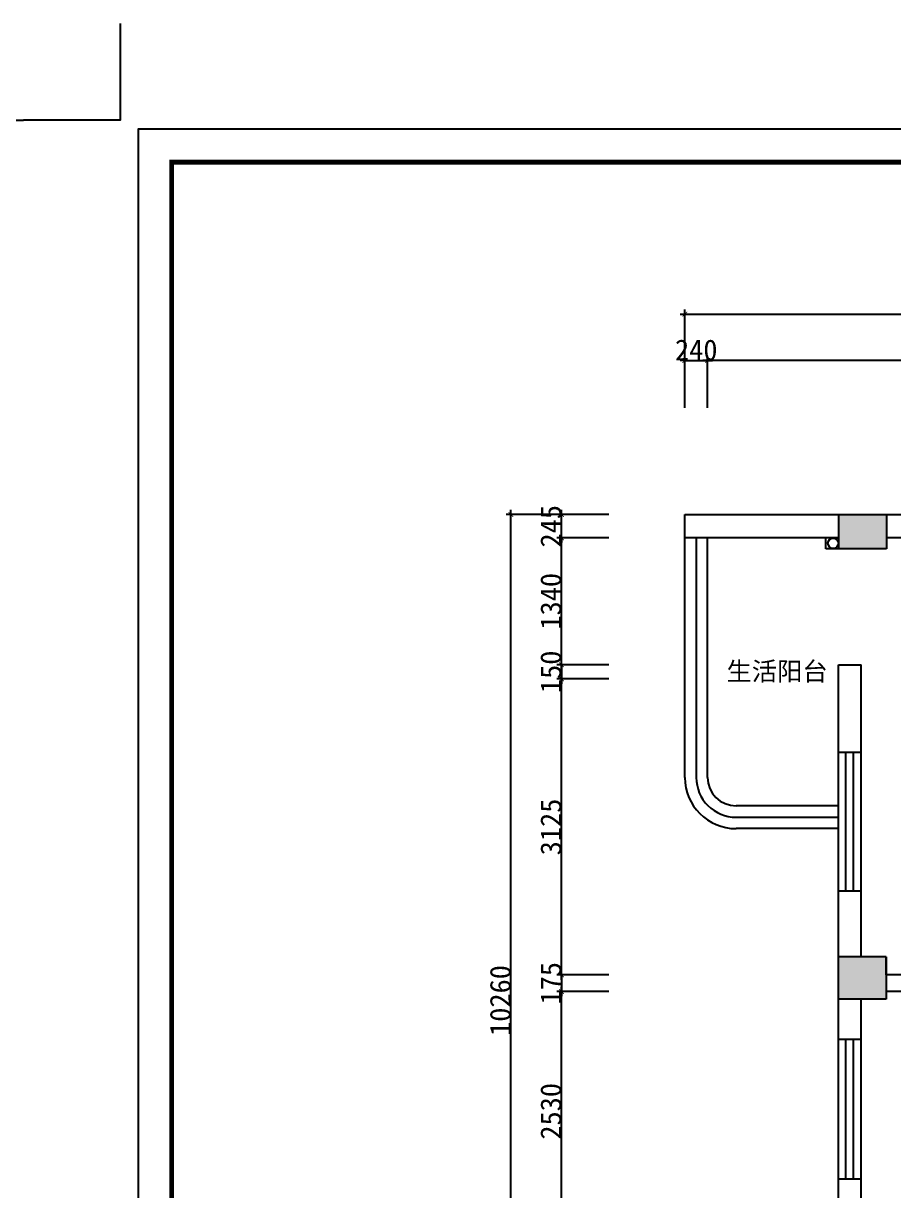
# Model space of a CAD drawing. Header units: millimetres. Extents: x 39175 to 431497, y 45587 to 68580.
# Drawn here: x 367835 to 377025, y 56255 to 68580 of the extents above; entities that cross this region are included whole.
import ezdxf
from ezdxf.enums import TextEntityAlignment as Align

# ---------------------------------------------------------------- set-up
doc = ezdxf.new("R2010")
doc.units = ezdxf.units.MM
doc.layers.add('0-01图框模板说明', color=2, linetype='Continuous')
doc.layers.add('0-02图框细线', color=136, linetype='Continuous')
doc.layers.add('Z not print', color=8, linetype='Continuous', plot=False)
doc.styles.add('ar', font='arial.ttf')
doc.styles.get("Standard").update_dxf_attribs({"font": ''})
doc.styles.get('Standard').set_extended_font_data('NSimSun')
doc.linetypes.add('FENCELINE1', pattern='A,6.35,-2.54,[133,ltypeshp.shx,S=2.54,R=0,X=-2.54,Y=0],-2.54,25.4', length=36.83)
doc.dimstyles.new('ISO-25', dxfattribs={"dimtxt": 220, "dimasz": 50, "dimexe": 50, "dimexo": 0.625, "dimtad": 2, "dimdec": 0, "dimtxsty": 'Standard', "dimblk": 'ARCHTICK', "dimcen": 2.5, "dimdle": 50, "dimclrd": 251, "dimclre": 251, "dimclrt": 51, "dimadec": 0, "dimazin": 0, "dimtfac": 1, "dimtdec": 0, "dimtix": 1, "dimtmove": 2, "dimatfit": 3, "dimfxl": 500, "dimfxlon": 1, "dimarcsym": 0})

# ---------------------------------------------------------------- blocks, each defined once
blk = doc.blocks.new('hgggg')
at = {"layer": '0-01图框模板说明', "color": 2, "const_width": 0.724}
blk.add_lwpolyline([(3637.38, 670.41), (3637.38, 383.41), (3227.38, 383.41), (3227.38, 670.41)], close=True, dxfattribs=at)
at = {"layer": '0-02图框细线'}
blk.add_lwpolyline([(3642.38, 675.41), (3642.38, 378.41), (3222.38, 378.41), (3222.38, 675.41)], close=True, dxfattribs=at)
at = {"layer": 'Z not print', "color": 5}
for points in [[(3219.62, 691.34), (3219.62, 676.74), (3205.02, 676.74)], [(3645.14, 691.34), (3645.14, 676.74), (3659.75, 676.74)]]:
    blk.add_lwpolyline(points, dxfattribs=at)
blk = doc.blocks.new('_ArchTick')
at = {"color": 0, "linetype": 'ByBlock', "const_width": 0.15}
blk.add_lwpolyline([(-0.5, -0.5), (0.5, 0.5)], dxfattribs=at)
blk = doc.blocks.new('*D159')
at = {"color": 251, "lineweight": -2, "transparency": 16777216}
for p, q in [((374821, 65020), (374771, 65020)), ((374821, 64520), (374821, 65070)), ((374821, 65020), (375061, 65020)), ((375061, 64520), (375061, 65070)), ((375061, 65020), (375111, 65020))]:
    blk.add_line(p, q, dxfattribs=at)
at = {"layer": 'Defpoints', "color": 0, "transparency": 16777216}
for p in [(375061, 65020), (374821, 63148), (375061, 63148)]:
    blk.add_point(p, dxfattribs=at)
at = {"color": 251, "lineweight": -2, "transparency": 16777216, "xscale": 50, "yscale": 50, "zscale": 50}
blk.add_blockref('_ArchTick', (374821, 65020), dxfattribs=at)
at = {"color": 251, "lineweight": -2, "transparency": 16777216, "xscale": 50, "yscale": 50, "zscale": 50, "rotation": 180}
blk.add_blockref('_ArchTick', (375061, 65020), dxfattribs=at)
at = {"color": 51, "transparency": 16777216, "insert": (374941, 65130), "char_height": 220, "attachment_point": 5}
blk.add_mtext('240', dxfattribs=at)
blk = doc.blocks.new('*D160')
at = {"color": 251, "lineweight": -2, "transparency": 16777216}
for p, q in [((381066, 65020), (375011, 65020)), ((375061, 64520), (375061, 65070)), ((381016, 64520), (381016, 65070))]:
    blk.add_line(p, q, dxfattribs=at)
at = {"layer": 'Defpoints', "color": 0, "transparency": 16777216}
for p in [(375061, 65020), (375061, 63148), (381016, 63033)]:
    blk.add_point(p, dxfattribs=at)
at = {"color": 251, "lineweight": -2, "transparency": 16777216, "xscale": 50, "yscale": 50, "zscale": 50, "rotation": 180}
blk.add_blockref('_ArchTick', (375061, 65020), dxfattribs=at)
at = {"color": 251, "lineweight": -2, "transparency": 16777216, "xscale": 50, "yscale": 50, "zscale": 50}
blk.add_blockref('_ArchTick', (381016, 65020), dxfattribs=at)
at = {"color": 51, "transparency": 16777216, "insert": (378039, 65130), "char_height": 220, "attachment_point": 5}
blk.add_mtext('5955', dxfattribs=at)
blk = doc.blocks.new('*D170')
at = {"color": 251, "lineweight": -2, "transparency": 16777216}
for p, q in [((374018, 58358), (373468, 58358)), ((373518, 55778), (373518, 58408)), ((374018, 55828), (373468, 55828))]:
    blk.add_line(p, q, dxfattribs=at)
at = {"layer": 'Defpoints', "color": 0, "transparency": 16777216}
for p in [(373518, 58358), (376946, 58358), (376681, 55828)]:
    blk.add_point(p, dxfattribs=at)
at = {"color": 251, "lineweight": -2, "transparency": 16777216, "xscale": 50, "yscale": 50, "zscale": 50}
for p, rotation in [((373518, 58358), 90), ((373518, 55828), 270)]:
    blk.add_blockref('_ArchTick', p, dxfattribs=dict(at, rotation=rotation))
at = {"color": 51, "transparency": 16777216, "insert": (373407, 57093), "char_height": 220, "attachment_point": 5, "rotation": 90}
blk.add_mtext('2530', dxfattribs=at)
blk = doc.blocks.new('*D171')
at = {"color": 251, "lineweight": -2, "transparency": 16777216}
for p, q in [((373518, 58533), (373518, 58583)), ((374018, 58533), (373468, 58533)), ((373518, 58533), (373518, 58358)), ((374018, 58358), (373468, 58358)), ((373518, 58358), (373518, 58308))]:
    blk.add_line(p, q, dxfattribs=at)
at = {"layer": 'Defpoints', "color": 0, "transparency": 16777216}
for p in [(376946, 58533), (373518, 58358), (376946, 58358)]:
    blk.add_point(p, dxfattribs=at)
at = {"color": 251, "lineweight": -2, "transparency": 16777216, "xscale": 50, "yscale": 50, "zscale": 50}
for p, rotation in [((373518, 58533), 270), ((373518, 58358), 90)]:
    blk.add_blockref('_ArchTick', p, dxfattribs=dict(at, rotation=rotation))
at = {"color": 51, "transparency": 16777216, "insert": (373407, 58445), "char_height": 220, "attachment_point": 5, "rotation": 90}
blk.add_mtext('175', dxfattribs=at)
blk = doc.blocks.new('*D172')
at = {"color": 251, "lineweight": -2, "transparency": 16777216}
for p, q in [((374018, 61658), (373468, 61658)), ((373518, 58483), (373518, 61708)), ((374018, 58533), (373468, 58533))]:
    blk.add_line(p, q, dxfattribs=at)
at = {"layer": 'Defpoints', "color": 0, "transparency": 16777216}
for p in [(373518, 61658), (374370, 61658), (376946, 58533)]:
    blk.add_point(p, dxfattribs=at)
at = {"color": 251, "lineweight": -2, "transparency": 16777216, "xscale": 50, "yscale": 50, "zscale": 50}
for p, rotation in [((373518, 61658), 90), ((373518, 58533), 270)]:
    blk.add_blockref('_ArchTick', p, dxfattribs=dict(at, rotation=rotation))
at = {"color": 51, "transparency": 16777216, "insert": (373407, 60095), "char_height": 220, "attachment_point": 5, "rotation": 90}
blk.add_mtext('3125', dxfattribs=at)
blk = doc.blocks.new('*D146')
at = {"color": 251, "lineweight": -2, "transparency": 16777216}
for p, q in [((374018, 61808), (373468, 61808)), ((373518, 61808), (373518, 61858)), ((373518, 61808), (373518, 61658)), ((374018, 61658), (373468, 61658)), ((373518, 61658), (373518, 61608))]:
    blk.add_line(p, q, dxfattribs=at)
at = {"layer": 'Defpoints', "color": 0, "transparency": 16777216}
for p in [(374330, 61808), (373518, 61658), (374370, 61658)]:
    blk.add_point(p, dxfattribs=at)
at = {"color": 251, "lineweight": -2, "transparency": 16777216, "xscale": 50, "yscale": 50, "zscale": 50}
for p, rotation in [((373518, 61808), 270), ((373518, 61658), 90)]:
    blk.add_blockref('_ArchTick', p, dxfattribs=dict(at, rotation=rotation))
at = {"color": 51, "transparency": 16777216, "insert": (373407, 61733), "char_height": 220, "attachment_point": 5, "rotation": 90}
blk.add_mtext('150', dxfattribs=at)
blk = doc.blocks.new('*D173')
at = {"color": 251, "lineweight": -2, "transparency": 16777216}
for p, q in [((374018, 63148), (373468, 63148)), ((373518, 61758), (373518, 63198)), ((374018, 61808), (373468, 61808))]:
    blk.add_line(p, q, dxfattribs=at)
at = {"layer": 'Defpoints', "color": 0, "transparency": 16777216}
for p in [(373518, 63148), (376951, 63148), (374330, 61808)]:
    blk.add_point(p, dxfattribs=at)
at = {"color": 251, "lineweight": -2, "transparency": 16777216, "xscale": 50, "yscale": 50, "zscale": 50}
for p, rotation in [((373518, 63148), 90), ((373518, 61808), 270)]:
    blk.add_blockref('_ArchTick', p, dxfattribs=dict(at, rotation=rotation))
at = {"color": 51, "transparency": 16777216, "insert": (373407, 62478), "char_height": 220, "attachment_point": 5, "rotation": 90}
blk.add_mtext('1340', dxfattribs=at)
blk = doc.blocks.new('*D174')
at = {"color": 251, "lineweight": -2, "transparency": 16777216}
for p, q in [((374018, 63393), (373468, 63393)), ((373518, 63393), (373518, 63443)), ((373518, 63148), (373518, 63393)), ((374018, 63148), (373468, 63148)), ((373518, 63148), (373518, 63098))]:
    blk.add_line(p, q, dxfattribs=at)
at = {"layer": 'Defpoints', "color": 0, "transparency": 16777216}
for p in [(373518, 63393), (374821, 63393), (376951, 63148)]:
    blk.add_point(p, dxfattribs=at)
at = {"color": 251, "lineweight": -2, "transparency": 16777216, "xscale": 50, "yscale": 50, "zscale": 50}
for p, rotation in [((373518, 63393), 270), ((373518, 63148), 90)]:
    blk.add_blockref('_ArchTick', p, dxfattribs=dict(at, rotation=rotation))
at = {"color": 51, "transparency": 16777216, "insert": (373407, 63270), "char_height": 220, "attachment_point": 5, "rotation": 90}
blk.add_mtext('245', dxfattribs=at)
blk = doc.blocks.new('*D148')
at = {"color": 251, "lineweight": -2, "transparency": 16777216}
for p, q in [((374771, 65510), (393781, 65510)), ((374821, 65010), (374821, 65560)), ((393731, 65010), (393731, 65560))]:
    blk.add_line(p, q, dxfattribs=at)
at = {"layer": 'Defpoints', "color": 0, "transparency": 16777216}
for p in [(393731, 65510), (374821, 63393), (393731, 63393)]:
    blk.add_point(p, dxfattribs=at)
at = {"color": 251, "lineweight": -2, "transparency": 16777216, "xscale": 50, "yscale": 50, "zscale": 50, "rotation": 180}
blk.add_blockref('_ArchTick', (374821, 65510), dxfattribs=at)
at = {"color": 251, "lineweight": -2, "transparency": 16777216, "xscale": 50, "yscale": 50, "zscale": 50}
blk.add_blockref('_ArchTick', (393731, 65510), dxfattribs=at)
at = {"color": 51, "transparency": 16777216, "insert": (384276, 65620), "char_height": 220, "attachment_point": 5}
blk.add_mtext('18910', dxfattribs=at)
blk = doc.blocks.new('*D176')
at = {"color": 251, "lineweight": -2, "transparency": 16777216}
for p, q in [((373483, 63393), (372933, 63393)), ((372983, 53083), (372983, 63443)), ((373483, 53133), (372933, 53133))]:
    blk.add_line(p, q, dxfattribs=at)
at = {"layer": 'Defpoints', "color": 0, "transparency": 16777216}
for p in [(372983, 63393), (374831, 63393), (374831, 53133)]:
    blk.add_point(p, dxfattribs=at)
at = {"color": 251, "lineweight": -2, "transparency": 16777216, "xscale": 50, "yscale": 50, "zscale": 50}
for p, rotation in [((372983, 63393), 90), ((372983, 53133), 270)]:
    blk.add_blockref('_ArchTick', p, dxfattribs=dict(at, rotation=rotation))
at = {"color": 51, "transparency": 16777216, "insert": (372873, 58263), "char_height": 220, "attachment_point": 5, "rotation": 90}
blk.add_mtext('10260', dxfattribs=at)
blk = doc.blocks.new('*D177')
at = {"color": 251, "lineweight": -2, "transparency": 16777216}
for p, q in [((374018, 61658), (373468, 61658)), ((373518, 58483), (373518, 61708)), ((374018, 58533), (373468, 58533))]:
    blk.add_line(p, q, dxfattribs=at)
at = {"layer": 'Defpoints', "color": 0, "transparency": 16777216}
for p in [(373518, 61658), (376681, 61658), (376946, 58533)]:
    blk.add_point(p, dxfattribs=at)
at = {"color": 251, "lineweight": -2, "transparency": 16777216, "xscale": 50, "yscale": 50, "zscale": 50}
for p, rotation in [((373518, 61658), 90), ((373518, 58533), 270)]:
    blk.add_blockref('_ArchTick', p, dxfattribs=dict(at, rotation=rotation))
at = {"color": 51, "transparency": 16777216, "insert": (373407, 60095), "char_height": 220, "attachment_point": 5, "rotation": 90}
blk.add_mtext('3125', dxfattribs=at)
blk = doc.blocks.new('*D178')
at = {"color": 251, "lineweight": -2, "transparency": 16777216}
for p, q in [((374018, 61808), (373468, 61808)), ((373518, 61808), (373518, 61858)), ((373518, 61808), (373518, 61658)), ((374018, 61658), (373468, 61658)), ((373518, 61658), (373518, 61608))]:
    blk.add_line(p, q, dxfattribs=at)
at = {"layer": 'Defpoints', "color": 0, "transparency": 16777216}
for p in [(376441, 61808), (373518, 61658), (376681, 61658)]:
    blk.add_point(p, dxfattribs=at)
at = {"color": 251, "lineweight": -2, "transparency": 16777216, "xscale": 50, "yscale": 50, "zscale": 50}
for p, rotation in [((373518, 61808), 270), ((373518, 61658), 90)]:
    blk.add_blockref('_ArchTick', p, dxfattribs=dict(at, rotation=rotation))
at = {"color": 51, "transparency": 16777216, "insert": (373407, 61733), "char_height": 220, "attachment_point": 5, "rotation": 90}
blk.add_mtext('150', dxfattribs=at)
blk = doc.blocks.new('*D179')
at = {"color": 251, "lineweight": -2, "transparency": 16777216}
for p, q in [((374018, 63148), (373468, 63148)), ((373518, 61758), (373518, 63198)), ((374018, 61808), (373468, 61808))]:
    blk.add_line(p, q, dxfattribs=at)
at = {"layer": 'Defpoints', "color": 0, "transparency": 16777216}
for p in [(373518, 63148), (376951, 63148), (376441, 61808)]:
    blk.add_point(p, dxfattribs=at)
at = {"color": 251, "lineweight": -2, "transparency": 16777216, "xscale": 50, "yscale": 50, "zscale": 50}
for p, rotation in [((373518, 63148), 90), ((373518, 61808), 270)]:
    blk.add_blockref('_ArchTick', p, dxfattribs=dict(at, rotation=rotation))
at = {"color": 51, "transparency": 16777216, "insert": (373407, 62478), "char_height": 220, "attachment_point": 5, "rotation": 90}
blk.add_mtext('1340', dxfattribs=at)

msp = doc.modelspace()

# ---------------------------------------------------------------- hatches: boundary and pattern name
h = msp.add_hatch(color=8)
h.dxf.hatch_style = 1
h.paths.add_polyline_path([(381191.3, 63392.9), (380681.3, 63392.9), (380681.3, 63032.9), (381011.3, 63032.9), (381191.3, 63032.9)])
h.paths.add_polyline_path([(386196.3, 63392.9), (385691.3, 63392.9), (385691.3, 63032.9), (386196.3, 63032.9)])
h.paths.add_polyline_path([(381431.3, 59807.9), (381011.3, 59807.9), (380961.3, 59807.9), (380961.3, 59377.9), (381431.3, 59377.9)])
h.paths.add_polyline_path([(386201.4, 59857.9), (385696.3, 59857.9), (385696.3, 59377.9), (386201.4, 59377.9)])
h.paths.add_polyline_path([(392206.3, 59837.9), (391706.3, 59837.9), (391706.3, 59377.9), (392206.3, 59377.9)])
h.paths.add_polyline_path([(392206.3, 63392.9), (391706.3, 63392.9), (391706.3, 63032.9), (392206.3, 63032.9)])
h.paths.add_polyline_path([(376951.4, 63392.9), (376441.4, 63392.9), (376441.4, 63032.9), (376951.4, 63032.9)])
h.paths.add_polyline_path([(376941.3, 58722.9), (376436.3, 58722.9), (376436.3, 58277.9), (376941.3, 58277.9)])

# ---------------------------------------------------------------- linework, layer by layer
for p, q in [((374821.4, 63392.9), (393731.4, 63392.9)), ((374821.4, 63147.9), (374821.4, 63392.9)), ((376441.4, 63392.9), (376441.4, 63032.9)), ((376951.4, 63392.9), (376951.4, 63032.9)), ((375061.4, 63147.9), (374821.4, 63147.9)), ((376441.4, 63147.9), (375061.4, 63147.9)), ((380686.4, 63147.9), (376951.4, 63147.9)), ((376951.4, 63032.9), (376441.4, 63032.9)), ((376441.4, 60882.9), (376441.4, 61807.9)), ((376441.4, 61807.9), (376681.4, 61807.9)), ((376681.4, 60882.9), (376681.4, 61807.9)), ((376681.4, 60882.9), (376441.4, 60882.9)), ((376441.4, 57852.9), (376441.4, 59417.9)), ((376681.4, 59417.9), (376441.4, 59417.9)), ((376681.4, 58722.9), (376681.4, 59417.9)), ((376946.4, 58722.9), (376441.4, 58722.9)), ((376946.4, 58722.9), (376946.4, 58277.9)), ((376946.4, 58532.9), (376946.4, 58722.9)), ((380966.4, 58532.9), (376946.4, 58532.9)), ((381146.4, 58357.9), (376946.4, 58357.9)), ((376946.4, 58277.9), (376441.4, 58277.9)), ((376681.4, 57852.9), (376681.4, 58277.9)), ((376681.4, 57852.9), (376441.4, 57852.9)), ((376441.4, 55992.9), (376441.4, 56377.9)), ((376681.4, 56377.9), (376441.4, 56377.9)), ((376681.4, 55827.9), (376681.4, 56377.9))]:
    msp.add_line(p, q)
at = {"color": 51}
for p, q in [((374821.4, 60617.9), (374821.4, 63147.9)), ((375061.4, 60617.9), (375061.4, 63147.9)), ((376521.4, 59417.9), (376521.4, 60882.9)), ((376601.4, 59417.9), (376601.4, 60882.9)), ((376441.4, 60317.9), (375361.4, 60317.9)), ((376441.4, 60077.9), (375361.4, 60077.9)), ((376521.4, 56377.9), (376521.4, 57852.9)), ((376601.4, 56377.9), (376601.4, 57852.9))]:
    msp.add_line(p, q, dxfattribs=at)
at = {"color": 2}
for p, q in [((376307.7, 63032.9), (376307.7, 63147.9)), ((376441.4, 63032.9), (376307.7, 63032.9))]:
    msp.add_line(p, q, dxfattribs=at)
at = {"color": 251}
for p, q in [((376441.4, 59417.9), (376441.4, 60882.9)), ((376681.4, 59417.9), (376681.4, 60882.9)), ((376441.4, 56377.9), (376441.4, 57852.9)), ((376681.4, 56377.9), (376681.4, 57852.9))]:
    msp.add_line(p, q, dxfattribs=at)
at = {"color": 51, "linetype": 'FENCELINE1', "ltscale": 10}
msp.add_lwpolyline([(374941.4, 63147.9), (374941.4, 60617.9, 0.1989124), (375064.4, 60320.9, 0.1989124), (375361.4, 60197.9), (376441.4, 60197.9)], format="xyb", dxfattribs=at)
at = {"color": 5}
msp.add_circle((376386.4, 63090.4), 55, dxfattribs=at)
at = {"color": 51}
for radius in [540, 300]:
    msp.add_arc((375361.4, 60617.9), radius, 180, 270, dxfattribs=at)

# ---------------------------------------------------------------- block references
at = {"layer": '0-02图框细线', "xscale": 70, "yscale": 70, "zscale": 70}
for p in [(111653, 20185.6), (143484, 20185.6)]:
    msp.add_blockref('hgggg', p, dxfattribs=at)

# ---------------------------------------------------------------- texts
at = {"color": 2, "style": 'ar', "flags": 8}
msp.add_attdef('生活阳台', text='原始结构图', height=196, dxfattribs=at).set_placement((375794.7, 61743.3), align=Align.MIDDLE)

# ---------------------------------------------------------------- dimensions: what is measured, and where the dimension line sits
for base, p1, p2, picture, middle in [((393731.4, 65509.6), (374821.4, 63392.9), (393731.4, 63392.9), '*D148', (384276.4, 65620.3)), ((375061.4, 65019.8), (374821.4, 63147.9), (375061.4, 63147.9), '*D159', (374941.4, 65130.4)), ((375061.4, 65019.8), (381016.4, 63032.9), (375061.4, 63147.9), '*D160', (378038.9, 65130.4))]:
    dim = msp.add_linear_dim(base=base, p1=p1, p2=p2, dimstyle='ISO-25')
    dim.commit()
    dim.dimension.update_dxf_attribs({"geometry": picture, "text_midpoint": middle})
for base, p1, p2, angle, picture, middle in [((373517.9, 63392.9), (376951.4, 63147.9), (374821.4, 63392.9), 270, '*D174', (373407.3, 63270.4)), ((372983.2, 63392.9), (374831.4, 53132.9), (374831.4, 63392.9), 90, '*D176', (372872.6, 58262.9)), ((373517.9, 63147.9), (374329.7, 61807.9), (376951.4, 63147.9), 270, '*D173', (373407.3, 62477.9)), ((373517.9, 63147.9), (376441.4, 61807.9), (376951.4, 63147.9), 270, '*D179', (373407.3, 62477.9)), ((373517.9, 61657.9), (374329.7, 61807.9), (374370.2, 61657.9), 270, '*D146', (373407.3, 61732.9)), ((373517.9, 61657.9), (376441.4, 61807.9), (376681.4, 61657.9), 270, '*D178', (373407.3, 61732.9)), ((373517.9, 61657.9), (376946.4, 58532.9), (374370.2, 61657.9), 270, '*D172', (373407.3, 60095.4)), ((373517.9, 61657.9), (376946.4, 58532.9), (376681.4, 61657.9), 270, '*D177', (373407.3, 60095.4)), ((373517.9, 58357.9), (376946.4, 58532.9), (376946.4, 58357.9), 270, '*D171', (373407.3, 58445.4)), ((373517.9, 58357.9), (376681.4, 55827.9), (376946.4, 58357.9), 270, '*D170', (373407.3, 57092.9))]:
    dim = msp.add_linear_dim(base=base, p1=p1, p2=p2, angle=angle, dimstyle='ISO-25')
    dim.commit()
    dim.dimension.update_dxf_attribs({"geometry": picture, "text_midpoint": middle})

doc.saveas('drawing.dxf')
